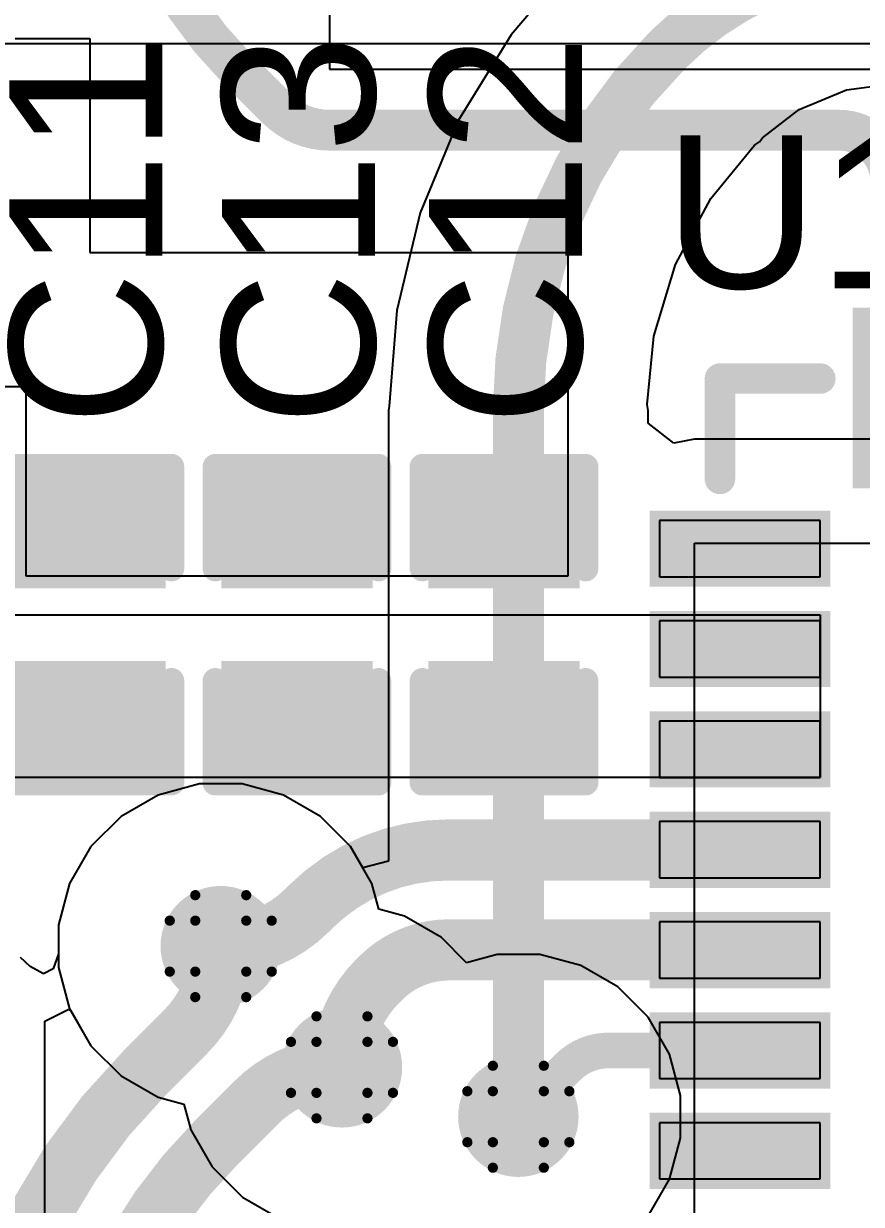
# Model space of a CAD drawing. Header units: inches. Extents: x -5 to 501, y -9 to 81.
# Drawn here: x 70.9 to 75.08, y 19.62 to 25.5 of the extents above; entities that cross this region are included whole.
import ezdxf

# ---------------------------------------------------------------- set-up
doc = ezdxf.new("R2010")
doc.units = ezdxf.units.IN
for name, color, linetype in [('Bottom Layer', 5, 'Continuous'), ('Drill Drawing', 1, 'Continuous'), ('Ground', 16, 'Continuous'), ('Power', 76, 'Continuous'), ('Top Layer', 1, 'Continuous'), ('Top Overlay', 2, 'Continuous'), ('Top Paste', 8, 'Continuous'), ('Top Solder', 216, 'Continuous'), ('Via Holes', 16, 'Continuous')]:
    doc.layers.add(name, color=color, linetype=linetype)
doc.styles.add('Arial', font='', dxfattribs={"height": 0.2})
doc.styles.get('Arial').set_extended_font_data('Arial')

msp = doc.modelspace()

# ---------------------------------------------------------------- hatches: boundary and pattern name
at = {"layer": 'Bottom Layer'}
h = msp.add_hatch(color=5, dxfattribs=at)
edge = h.paths.add_edge_path()
edge.add_arc((71.8836383, 20.9028538), 0.2999994, 0, 360)
h = msp.add_hatch(color=5, dxfattribs=at)
edge = h.paths.add_edge_path()
edge.add_arc((72.48750552, 20.29898658), 0.2999994, 0, 360)
h = msp.add_hatch(color=5, dxfattribs=at)
edge = h.paths.add_edge_path()
edge.add_arc((73.36623122, 20.05300028), 0.2999994, 0, 360)
at = {"layer": 'Ground'}
h = msp.add_hatch(color=16, dxfattribs=at)
edge = h.paths.add_edge_path()
edge.add_arc((71.8836383, 20.9028538), 0.2999994, 0, 360)
h = msp.add_hatch(color=16, dxfattribs=at)
edge = h.paths.add_edge_path()
edge.add_arc((72.48750552, 20.29898658), 0.2999994, 0, 360)
h = msp.add_hatch(color=16, dxfattribs=at)
edge = h.paths.add_edge_path()
edge.add_arc((73.36623122, 20.05300028), 0.2999994, 0, 360)
at = {"layer": 'Power'}
h = msp.add_hatch(color=76, dxfattribs=at)
edge = h.paths.add_edge_path()
edge.add_arc((71.8836383, 20.9028538), 0.2999994, 0, 360)
h = msp.add_hatch(color=76, dxfattribs=at)
edge = h.paths.add_edge_path()
edge.add_arc((72.48750552, 20.29898658), 0.2999994, 0, 360)
h = msp.add_hatch(color=76, dxfattribs=at)
edge = h.paths.add_edge_path()
edge.add_arc((73.36623122, 20.05300028), 0.2999994, 0, 360)
at = {"layer": 'Top Layer'}
for points in [[(70.91426, 23.2029), (71.54925999999999, 23.2029), (71.54925999999999, 22.7457), (70.91426, 22.7457)], [(71.94573876, 23.2029), (72.58073876, 23.2029), (72.58073876, 22.7457), (71.94573876, 22.7457)], [(72.97721752, 23.2029), (73.61221752, 23.2029), (73.61221752, 22.7457), (72.97721752, 22.7457)], [(74.07000679999999, 23.0233728), (74.8700052, 23.0233728), (74.8700052, 22.7433632), (74.07000679999999, 22.7433632)], [(74.07000679999999, 22.5232468), (74.8700052, 22.5232468), (74.8700052, 22.2432372), (74.07000679999999, 22.2432372)], [(70.91426, 22.2631), (71.54925999999999, 22.2631), (71.54925999999999, 21.8059), (70.91426, 21.8059)], [(71.94573876, 22.2631), (72.58073876, 22.2631), (72.58073876, 21.8059), (71.94573876, 21.8059)], [(72.97721752, 22.2631), (73.61221752, 22.2631), (73.61221752, 21.8059), (72.97721752, 21.8059)], [(74.07000679999999, 22.0233748), (74.8700052, 22.0233748), (74.8700052, 21.7433652), (74.07000679999999, 21.7433652)], [(74.07000679999999, 21.5232488), (74.8700052, 21.5232488), (74.8700052, 21.2432392), (74.07000679999999, 21.2432392)], [(74.07000679999999, 21.0233768), (74.8700052, 21.0233768), (74.8700052, 20.7433672), (74.07000679999999, 20.7433672)], [(74.07000679999999, 20.5232508), (74.8700052, 20.5232508), (74.8700052, 20.2432412), (74.07000679999999, 20.2432412)], [(74.07000679999999, 20.0233788), (74.8700052, 20.0233788), (74.8700052, 19.7433692), (74.07000679999999, 19.7433692)]]:
    msp.add_hatch(color=1, dxfattribs=at).paths.add_polyline_path(points)
h = msp.add_hatch(color=1, dxfattribs=at)
edge = h.paths.add_edge_path()
edge.add_arc((71.8836383, 20.9028538), 0.2999994, 0, 360)
h = msp.add_hatch(color=1, dxfattribs=at)
edge = h.paths.add_edge_path()
edge.add_arc((72.48750552, 20.29898658), 0.2999994, 0, 360)
h = msp.add_hatch(color=1, dxfattribs=at)
edge = h.paths.add_edge_path()
edge.add_arc((73.36623122, 20.05300028), 0.2999994, 0, 360)
at = {"layer": 'Top Paste'}
for points in [[(70.91426, 23.2029), (71.54925999999999, 23.2029), (71.54925999999999, 22.7457), (70.91426, 22.7457)], [(71.94573876, 23.2029), (72.58073876, 23.2029), (72.58073876, 22.7457), (71.94573876, 22.7457)], [(72.97721752, 23.2029), (73.61221752, 23.2029), (73.61221752, 22.7457), (72.97721752, 22.7457)], [(70.91426, 22.2631), (71.54925999999999, 22.2631), (71.54925999999999, 21.8059), (70.91426, 21.8059)], [(71.94573876, 22.2631), (72.58073876, 22.2631), (72.58073876, 21.8059), (71.94573876, 21.8059)], [(72.97721752, 22.2631), (73.61221752, 22.2631), (73.61221752, 21.8059), (72.97721752, 21.8059)]]:
    msp.add_hatch(color=8, dxfattribs=at).paths.add_polyline_path(points)
at = {"layer": 'Top Solder'}
for points in [[(75.0313333, 24.0831751), (75.41134269999999, 24.0831751), (75.41134269999999, 23.1831769), (75.0313333, 23.1831769)], [(70.85426012, 23.26289988), (71.60925988, 23.26289988), (71.60925988, 22.68570012), (70.85426012, 22.68570012)], [(71.88573887999999, 23.26289988), (72.64073864, 23.26289988), (72.64073864, 22.68570012), (71.88573887999999, 22.68570012)], [(72.91721763999999, 23.26289988), (73.6722174, 23.26289988), (73.6722174, 22.68570012), (72.91721763999999, 22.68570012)], [(74.0200069, 23.0733727), (74.9200051, 23.0733727), (74.9200051, 22.6933633), (74.0200069, 22.6933633)], [(74.0200069, 22.5732467), (74.9200051, 22.5732467), (74.9200051, 22.1932373), (74.0200069, 22.1932373)], [(70.85426012, 22.32309988), (71.60925988, 22.32309988), (71.60925988, 21.74590012), (70.85426012, 21.74590012)], [(71.88573887999999, 22.32309988), (72.64073864, 22.32309988), (72.64073864, 21.74590012), (71.88573887999999, 21.74590012)], [(72.91721763999999, 22.32309988), (73.6722174, 22.32309988), (73.6722174, 21.74590012), (72.91721763999999, 21.74590012)], [(74.0200069, 22.0733747), (74.9200051, 22.0733747), (74.9200051, 21.6933653), (74.0200069, 21.6933653)], [(74.0200069, 21.5732487), (74.9200051, 21.5732487), (74.9200051, 21.1932393), (74.0200069, 21.1932393)], [(74.0200069, 21.0733767), (74.9200051, 21.0733767), (74.9200051, 20.6933673), (74.0200069, 20.6933673)], [(74.0200069, 20.5732507), (74.9200051, 20.5732507), (74.9200051, 20.1932413), (74.0200069, 20.1932413)], [(74.0200069, 20.0733787), (74.9200051, 20.0733787), (74.9200051, 19.6933693), (74.0200069, 19.6933693)]]:
    msp.add_hatch(color=216, dxfattribs=at).paths.add_polyline_path(points)
at = {"layer": 'Via Holes'}
h = msp.add_hatch(color=7, dxfattribs=at)
edge = h.paths.add_edge_path()
edge.add_arc((71.8836383, 20.9028538), 0.1499997, 0, 360)
h = msp.add_hatch(color=7, dxfattribs=at)
edge = h.paths.add_edge_path()
edge.add_arc((72.48750552, 20.29898658), 0.1499997, 0, 360)
h = msp.add_hatch(color=7, dxfattribs=at)
edge = h.paths.add_edge_path()
edge.add_arc((73.36623122, 20.05300028), 0.1499997, 0, 360)

# ---------------------------------------------------------------- linework, layer by layer
at = {"layer": 'Bottom Layer'}
for p, q in [((73.63999749999999, 25.80687244), (73.3296603, 25.44351528)), ((73.3296603, 25.44351528), (73.06853814, 25.01740488)), ((75.00170928, 25.16924354), (75.23084775999999, 25.19941112)), ((74.76527338, 25.07130876), (75.00170928, 25.16924354)), ((74.58191839999999, 24.93061562), (74.76527338, 25.07130876)), ((73.06853814, 25.01740488), (72.87729137999999, 24.5556913)), ((74.32522854, 24.62792128), (74.54262714, 24.89282296)), ((74.54262714, 24.89282296), (74.56798904, 24.90976984)), ((74.56798904, 24.90976984), (74.58191839999999, 24.93061562)), ((74.14951388, 24.29918432), (74.32522854, 24.62792128)), ((72.87729137999999, 24.5556913), (72.7606241, 24.06974358)), ((74.04130988, 23.9424845), (74.14951388, 24.29918432)), ((72.7606241, 24.06974358), (72.72313116, 23.59335388)), ((74.00772092, 23.60144632), (74.04130988, 23.9424845)), ((72.72313116, 23.59335388), (72.7187903, 23.57152766)), ((74.01367214, 23.57152766), (74.00772092, 23.60144632)), ((72.7187903, 23.57152766), (72.7187903, 21.32632768)), ((74.01367214, 23.50884808), (74.01367214, 23.57152766)), ((74.14067468, 23.40815994), (74.01367214, 23.50884808)), ((74.24419999999999, 23.42875172), (74.14067468, 23.40815994)), ((78.4606, 23.42875172), (74.24419999999999, 23.42875172)), ((74.24419999999999, 11.60333976), (74.24419999999999, 22.9108)), ((74.24419999999999, 22.9108), (78.4606, 22.9108)), ((71.7772631, 21.7108532), (71.57176186, 21.65578854)), ((71.99001349999999, 21.7108532), (71.7772631, 21.7108532)), ((72.19551474, 21.65578854), (71.99001349999999, 21.7108532)), ((71.57176186, 21.65578854), (71.38751534, 21.54941334)), ((72.37976126, 21.54941334), (72.19551474, 21.65578854)), ((71.38751534, 21.54941334), (71.23707875999999, 21.39897676)), ((72.53019784, 21.39897676), (72.37976126, 21.54941334)), ((71.23707875999999, 21.39897676), (71.13070355999999, 21.21473024)), ((72.5917903, 21.29229676), (72.53019784, 21.39897676)), ((72.7187903, 21.32632768), (72.5917903, 21.29229676)), ((71.13070355999999, 21.21473024), (71.0756389, 21.009229)), ((71.0756389, 21.009229), (71.0756389, 20.86378352)), ((70.93383831999999, 20.80182784), (70.88660193999999, 20.84703476)), ((71.0756389, 20.86378352), (71.04905525999999, 20.79004732)), ((71.00091463999999, 20.76422822), (70.93383831999999, 20.80182784)), ((71.04905525999999, 20.79004732), (71.00091463999999, 20.76422822))]:
    msp.add_line(p, q, dxfattribs=at)
for points in [[(74.11017944, 25.36757944, 0.254, 0.254, -0.198912367379658), (75.25543495999999, 25.84196, 0.254, 0.254, 0)], [(73.36623122, 23.57152766, 0.254, 0.254, -0.198912367379658), (74.11017944, 25.36757944, 0.254, 0.254, 0)], [(73.36623122, 20.05300028, 0.254, 0.254, 0), (73.36623122, 23.57152766, 0.254, 0.254, 0)], [(71.8836383, 20.8999328, 0.3048, 0.3048, -0.198912367379658), (71.70762646, 20.4750035, 0.3048, 0.3048, 0)], [(71.8836383, 20.8999328, 0.3048, 0.3048, 0), (71.8836383, 20.9028538, 0.3048, 0.3048, 0)], [(71.5108552, 20.27823224, 0.3048, 0.3048, 0), (71.70762646, 20.4750035, 0.3048, 0.3048, 0)], [(70.62216000000001, 18.13273234, 0.3048, 0.3048, -0.198912367379658), (71.5108552, 20.27823224, 0.3048, 0.3048, 0)], [(72.05965268, 20.12297728, 0.3048, 0.3048, -0.198912367379658), (72.4845769, 20.29898658, 0.3048, 0.3048, 0)], [(72.4845769, 20.29898658, 0.3048, 0.3048, 0), (72.48750552, 20.29898658, 0.3048, 0.3048, 0)], [(71.86394822, 19.92727282, 0.3048, 0.3048, 0), (72.05965268, 20.12297728, 0.3048, 0.3048, 0)], [(71.11999999999999, 18.13122104, 0.3048, 0.3048, -0.198912367379658), (71.86394822, 19.92727282, 0.3048, 0.3048, 0)]]:
    msp.add_lwpolyline(points, format="xyseb", dxfattribs=at)
for points in [[(74.04667943999999, 25.36757944, 0.127, 0.127, 1), (74.17367944, 25.36757944, 0.127, 0.127, 1)], [(74.04667943999999, 25.36757944, 0.127, 0.127, 1), (74.17367944, 25.36757944, 0.127, 0.127, 1)], [(73.30273122, 23.57152766, 0.127, 0.127, 1), (73.42973122, 23.57152766, 0.127, 0.127, 1)], [(73.30273122, 23.57152766, 0.127, 0.127, 1), (73.42973122, 23.57152766, 0.127, 0.127, 1)], [(71.8074383, 20.9028538, 0.1524, 0.1524, 1), (71.95983829999999, 20.9028538, 0.1524, 0.1524, 1)], [(71.8074383, 20.8999328, 0.1524, 0.1524, 1), (71.95983829999999, 20.8999328, 0.1524, 0.1524, 1)], [(71.8074383, 20.8999328, 0.1524, 0.1524, 1), (71.95983829999999, 20.8999328, 0.1524, 0.1524, 1)], [(71.63142645999999, 20.4750035, 0.1524, 0.1524, 1), (71.78382646, 20.4750035, 0.1524, 0.1524, 1)], [(71.63142645999999, 20.4750035, 0.1524, 0.1524, 1), (71.78382646, 20.4750035, 0.1524, 0.1524, 1)], [(71.4346552, 20.27823224, 0.1524, 0.1524, 1), (71.5870552, 20.27823224, 0.1524, 0.1524, 1)], [(71.4346552, 20.27823224, 0.1524, 0.1524, 1), (71.5870552, 20.27823224, 0.1524, 0.1524, 1)], [(72.4083769, 20.29898658, 0.1524, 0.1524, 1), (72.56077690000001, 20.29898658, 0.1524, 0.1524, 1)], [(72.4083769, 20.29898658, 0.1524, 0.1524, 1), (72.56077690000001, 20.29898658, 0.1524, 0.1524, 1)], [(72.41130552, 20.29898658, 0.1524, 0.1524, 1), (72.56370551999998, 20.29898658, 0.1524, 0.1524, 1)], [(71.98345267999998, 20.12297728, 0.1524, 0.1524, 1), (72.13585268, 20.12297728, 0.1524, 0.1524, 1)], [(71.98345267999998, 20.12297728, 0.1524, 0.1524, 1), (72.13585268, 20.12297728, 0.1524, 0.1524, 1)], [(73.30273122, 20.05300028, 0.127, 0.127, 1), (73.42973122, 20.05300028, 0.127, 0.127, 1)], [(71.78774822, 19.92727282, 0.1524, 0.1524, 1), (71.94014822, 19.92727282, 0.1524, 0.1524, 1)], [(71.78774822, 19.92727282, 0.1524, 0.1524, 1), (71.94014822, 19.92727282, 0.1524, 0.1524, 1)]]:
    msp.add_lwpolyline(points, format="xyseb", close=True, dxfattribs=at)
at = {"layer": 'Drill Drawing'}
for points in [[(71.75663829999999, 21.0298538, 0.0508, 0.0508, 0), (71.75663829999999, 21.1568538, 0.0508, 0.0508, 0)], [(71.75663829999999, 21.1568538, 0.0508, 0.0508, 0), (72.0106383, 21.1568538, 0.0508, 0.0508, 0)], [(72.0106383, 21.0298538, 0.0508, 0.0508, 0), (72.0106383, 21.1568538, 0.0508, 0.0508, 0)], [(71.6296383, 20.7758538, 0.0508, 0.0508, 0), (71.6296383, 21.0298538, 0.0508, 0.0508, 0)], [(71.6296383, 21.0298538, 0.0508, 0.0508, 0), (71.75663829999999, 21.0298538, 0.0508, 0.0508, 0)], [(72.0106383, 21.0298538, 0.0508, 0.0508, 0), (72.13763829999999, 21.0298538, 0.0508, 0.0508, 0)], [(72.13763829999999, 20.7758538, 0.0508, 0.0508, 0), (72.13763829999999, 21.0298538, 0.0508, 0.0508, 0)], [(71.6296383, 20.7758538, 0.0508, 0.0508, 0), (71.75663829999999, 20.7758538, 0.0508, 0.0508, 0)], [(71.75663829999999, 20.6488538, 0.0508, 0.0508, 0), (71.75663829999999, 20.7758538, 0.0508, 0.0508, 0)], [(72.0106383, 20.7758538, 0.0508, 0.0508, 0), (72.13763829999999, 20.7758538, 0.0508, 0.0508, 0)], [(72.0106383, 20.6488538, 0.0508, 0.0508, 0), (72.0106383, 20.7758538, 0.0508, 0.0508, 0)], [(71.75663829999999, 20.6488538, 0.0508, 0.0508, 0), (72.0106383, 20.6488538, 0.0508, 0.0508, 0)], [(72.36050551999999, 20.42598658, 0.0508, 0.0508, 0), (72.36050551999999, 20.55298658, 0.0508, 0.0508, 0)], [(72.36050551999999, 20.55298658, 0.0508, 0.0508, 0), (72.61450552, 20.55298658, 0.0508, 0.0508, 0)], [(72.61450552, 20.42598658, 0.0508, 0.0508, 0), (72.61450552, 20.55298658, 0.0508, 0.0508, 0)], [(72.23350552, 20.17198658, 0.0508, 0.0508, 0), (72.23350552, 20.42598658, 0.0508, 0.0508, 0)], [(72.23350552, 20.42598658, 0.0508, 0.0508, 0), (72.36050551999999, 20.42598658, 0.0508, 0.0508, 0)], [(72.61450552, 20.42598658, 0.0508, 0.0508, 0), (72.74150551999999, 20.42598658, 0.0508, 0.0508, 0)], [(72.74150551999999, 20.17198658, 0.0508, 0.0508, 0), (72.74150551999999, 20.42598658, 0.0508, 0.0508, 0)], [(73.23923122, 20.18000028, 0.0508, 0.0508, 0), (73.23923122, 20.30700028, 0.0508, 0.0508, 0)], [(73.23923122, 20.30700028, 0.0508, 0.0508, 0), (73.49323122, 20.30700028, 0.0508, 0.0508, 0)], [(73.49323122, 20.18000028, 0.0508, 0.0508, 0), (73.49323122, 20.30700028, 0.0508, 0.0508, 0)], [(72.23350552, 20.17198658, 0.0508, 0.0508, 0), (72.36050551999999, 20.17198658, 0.0508, 0.0508, 0)], [(72.36050551999999, 20.04498658, 0.0508, 0.0508, 0), (72.36050551999999, 20.17198658, 0.0508, 0.0508, 0)], [(72.61450552, 20.17198658, 0.0508, 0.0508, 0), (72.74150551999999, 20.17198658, 0.0508, 0.0508, 0)], [(72.61450552, 20.04498658, 0.0508, 0.0508, 0), (72.61450552, 20.17198658, 0.0508, 0.0508, 0)], [(73.11223122, 19.92600028, 0.0508, 0.0508, 0), (73.11223122, 20.18000028, 0.0508, 0.0508, 0)], [(73.11223122, 20.18000028, 0.0508, 0.0508, 0), (73.23923122, 20.18000028, 0.0508, 0.0508, 0)], [(73.49323122, 20.18000028, 0.0508, 0.0508, 0), (73.62023122, 20.18000028, 0.0508, 0.0508, 0)], [(73.62023122, 19.92600028, 0.0508, 0.0508, 0), (73.62023122, 20.18000028, 0.0508, 0.0508, 0)], [(72.36050551999999, 20.04498658, 0.0508, 0.0508, 0), (72.61450552, 20.04498658, 0.0508, 0.0508, 0)], [(73.11223122, 19.92600028, 0.0508, 0.0508, 0), (73.23923122, 19.92600028, 0.0508, 0.0508, 0)], [(73.23923122, 19.79900028, 0.0508, 0.0508, 0), (73.23923122, 19.92600028, 0.0508, 0.0508, 0)], [(73.49323122, 19.92600028, 0.0508, 0.0508, 0), (73.62023122, 19.92600028, 0.0508, 0.0508, 0)], [(73.49323122, 19.79900028, 0.0508, 0.0508, 0), (73.49323122, 19.92600028, 0.0508, 0.0508, 0)], [(73.23923122, 19.79900028, 0.0508, 0.0508, 0), (73.49323122, 19.79900028, 0.0508, 0.0508, 0)]]:
    msp.add_lwpolyline(points, format="xyseb", dxfattribs=at)
for points in [[(71.7439383, 21.1568538, 0.0254, 0.0254, 1), (71.7693383, 21.1568538, 0.0254, 0.0254, 1)], [(71.7439383, 21.1568538, 0.0254, 0.0254, 1), (71.7693383, 21.1568538, 0.0254, 0.0254, 1)], [(71.9979383, 21.1568538, 0.0254, 0.0254, 1), (72.02333829999999, 21.1568538, 0.0254, 0.0254, 1)], [(71.9979383, 21.1568538, 0.0254, 0.0254, 1), (72.02333829999999, 21.1568538, 0.0254, 0.0254, 1)], [(71.61693829999999, 21.0298538, 0.0254, 0.0254, 1), (71.6423383, 21.0298538, 0.0254, 0.0254, 1)], [(71.61693829999999, 21.0298538, 0.0254, 0.0254, 1), (71.6423383, 21.0298538, 0.0254, 0.0254, 1)], [(71.7439383, 21.0298538, 0.0254, 0.0254, 1), (71.7693383, 21.0298538, 0.0254, 0.0254, 1)], [(71.7439383, 21.0298538, 0.0254, 0.0254, 1), (71.7693383, 21.0298538, 0.0254, 0.0254, 1)], [(71.9979383, 21.0298538, 0.0254, 0.0254, 1), (72.02333829999999, 21.0298538, 0.0254, 0.0254, 1)], [(71.9979383, 21.0298538, 0.0254, 0.0254, 1), (72.02333829999999, 21.0298538, 0.0254, 0.0254, 1)], [(72.1249383, 21.0298538, 0.0254, 0.0254, 1), (72.1503383, 21.0298538, 0.0254, 0.0254, 1)], [(72.1249383, 21.0298538, 0.0254, 0.0254, 1), (72.1503383, 21.0298538, 0.0254, 0.0254, 1)], [(71.61693829999999, 20.7758538, 0.0254, 0.0254, 1), (71.6423383, 20.7758538, 0.0254, 0.0254, 1)], [(71.61693829999999, 20.7758538, 0.0254, 0.0254, 1), (71.6423383, 20.7758538, 0.0254, 0.0254, 1)], [(71.7439383, 20.7758538, 0.0254, 0.0254, 1), (71.7693383, 20.7758538, 0.0254, 0.0254, 1)], [(71.7439383, 20.7758538, 0.0254, 0.0254, 1), (71.7693383, 20.7758538, 0.0254, 0.0254, 1)], [(71.9979383, 20.7758538, 0.0254, 0.0254, 1), (72.02333829999999, 20.7758538, 0.0254, 0.0254, 1)], [(71.9979383, 20.7758538, 0.0254, 0.0254, 1), (72.02333829999999, 20.7758538, 0.0254, 0.0254, 1)], [(72.1249383, 20.7758538, 0.0254, 0.0254, 1), (72.1503383, 20.7758538, 0.0254, 0.0254, 1)], [(72.1249383, 20.7758538, 0.0254, 0.0254, 1), (72.1503383, 20.7758538, 0.0254, 0.0254, 1)], [(71.7439383, 20.6488538, 0.0254, 0.0254, 1), (71.7693383, 20.6488538, 0.0254, 0.0254, 1)], [(71.7439383, 20.6488538, 0.0254, 0.0254, 1), (71.7693383, 20.6488538, 0.0254, 0.0254, 1)], [(71.9979383, 20.6488538, 0.0254, 0.0254, 1), (72.02333829999999, 20.6488538, 0.0254, 0.0254, 1)], [(71.9979383, 20.6488538, 0.0254, 0.0254, 1), (72.02333829999999, 20.6488538, 0.0254, 0.0254, 1)], [(72.34780552, 20.55298658, 0.0254, 0.0254, 1), (72.37320552, 20.55298658, 0.0254, 0.0254, 1)], [(72.34780552, 20.55298658, 0.0254, 0.0254, 1), (72.37320552, 20.55298658, 0.0254, 0.0254, 1)], [(72.60180551999998, 20.55298658, 0.0254, 0.0254, 1), (72.62720552, 20.55298658, 0.0254, 0.0254, 1)], [(72.60180551999998, 20.55298658, 0.0254, 0.0254, 1), (72.62720552, 20.55298658, 0.0254, 0.0254, 1)], [(72.22080552, 20.42598658, 0.0254, 0.0254, 1), (72.24620552, 20.42598658, 0.0254, 0.0254, 1)], [(72.22080552, 20.42598658, 0.0254, 0.0254, 1), (72.24620552, 20.42598658, 0.0254, 0.0254, 1)], [(72.34780552, 20.42598658, 0.0254, 0.0254, 1), (72.37320552, 20.42598658, 0.0254, 0.0254, 1)], [(72.34780552, 20.42598658, 0.0254, 0.0254, 1), (72.37320552, 20.42598658, 0.0254, 0.0254, 1)], [(72.60180551999998, 20.42598658, 0.0254, 0.0254, 1), (72.62720552, 20.42598658, 0.0254, 0.0254, 1)], [(72.60180551999998, 20.42598658, 0.0254, 0.0254, 1), (72.62720552, 20.42598658, 0.0254, 0.0254, 1)], [(72.72880552, 20.42598658, 0.0254, 0.0254, 1), (72.75420552, 20.42598658, 0.0254, 0.0254, 1)], [(72.72880552, 20.42598658, 0.0254, 0.0254, 1), (72.75420552, 20.42598658, 0.0254, 0.0254, 1)], [(73.22653122, 20.30700028, 0.0254, 0.0254, 1), (73.25193121999999, 20.30700028, 0.0254, 0.0254, 1)], [(73.22653122, 20.30700028, 0.0254, 0.0254, 1), (73.25193121999999, 20.30700028, 0.0254, 0.0254, 1)], [(73.48053121999999, 20.30700028, 0.0254, 0.0254, 1), (73.50593122, 20.30700028, 0.0254, 0.0254, 1)], [(73.48053121999999, 20.30700028, 0.0254, 0.0254, 1), (73.50593122, 20.30700028, 0.0254, 0.0254, 1)], [(72.22080552, 20.17198658, 0.0254, 0.0254, 1), (72.24620552, 20.17198658, 0.0254, 0.0254, 1)], [(72.22080552, 20.17198658, 0.0254, 0.0254, 1), (72.24620552, 20.17198658, 0.0254, 0.0254, 1)], [(72.34780552, 20.17198658, 0.0254, 0.0254, 1), (72.37320552, 20.17198658, 0.0254, 0.0254, 1)], [(72.34780552, 20.17198658, 0.0254, 0.0254, 1), (72.37320552, 20.17198658, 0.0254, 0.0254, 1)], [(72.60180551999998, 20.17198658, 0.0254, 0.0254, 1), (72.62720552, 20.17198658, 0.0254, 0.0254, 1)], [(72.60180551999998, 20.17198658, 0.0254, 0.0254, 1), (72.62720552, 20.17198658, 0.0254, 0.0254, 1)], [(72.72880552, 20.17198658, 0.0254, 0.0254, 1), (72.75420552, 20.17198658, 0.0254, 0.0254, 1)], [(72.72880552, 20.17198658, 0.0254, 0.0254, 1), (72.75420552, 20.17198658, 0.0254, 0.0254, 1)], [(73.09953122, 20.18000028, 0.0254, 0.0254, 1), (73.12493122, 20.18000028, 0.0254, 0.0254, 1)], [(73.09953122, 20.18000028, 0.0254, 0.0254, 1), (73.12493122, 20.18000028, 0.0254, 0.0254, 1)], [(73.22653122, 20.18000028, 0.0254, 0.0254, 1), (73.25193121999999, 20.18000028, 0.0254, 0.0254, 1)], [(73.22653122, 20.18000028, 0.0254, 0.0254, 1), (73.25193121999999, 20.18000028, 0.0254, 0.0254, 1)], [(73.48053121999999, 20.18000028, 0.0254, 0.0254, 1), (73.50593122, 20.18000028, 0.0254, 0.0254, 1)], [(73.48053121999999, 20.18000028, 0.0254, 0.0254, 1), (73.50593122, 20.18000028, 0.0254, 0.0254, 1)], [(73.60753122, 20.18000028, 0.0254, 0.0254, 1), (73.63293122, 20.18000028, 0.0254, 0.0254, 1)], [(73.60753122, 20.18000028, 0.0254, 0.0254, 1), (73.63293122, 20.18000028, 0.0254, 0.0254, 1)], [(72.34780552, 20.04498658, 0.0254, 0.0254, 1), (72.37320552, 20.04498658, 0.0254, 0.0254, 1)], [(72.34780552, 20.04498658, 0.0254, 0.0254, 1), (72.37320552, 20.04498658, 0.0254, 0.0254, 1)], [(72.60180551999998, 20.04498658, 0.0254, 0.0254, 1), (72.62720552, 20.04498658, 0.0254, 0.0254, 1)], [(72.60180551999998, 20.04498658, 0.0254, 0.0254, 1), (72.62720552, 20.04498658, 0.0254, 0.0254, 1)], [(73.09953122, 19.92600028, 0.0254, 0.0254, 1), (73.12493122, 19.92600028, 0.0254, 0.0254, 1)], [(73.09953122, 19.92600028, 0.0254, 0.0254, 1), (73.12493122, 19.92600028, 0.0254, 0.0254, 1)], [(73.22653122, 19.92600028, 0.0254, 0.0254, 1), (73.25193121999999, 19.92600028, 0.0254, 0.0254, 1)], [(73.22653122, 19.92600028, 0.0254, 0.0254, 1), (73.25193121999999, 19.92600028, 0.0254, 0.0254, 1)], [(73.48053121999999, 19.92600028, 0.0254, 0.0254, 1), (73.50593122, 19.92600028, 0.0254, 0.0254, 1)], [(73.48053121999999, 19.92600028, 0.0254, 0.0254, 1), (73.50593122, 19.92600028, 0.0254, 0.0254, 1)], [(73.60753122, 19.92600028, 0.0254, 0.0254, 1), (73.63293122, 19.92600028, 0.0254, 0.0254, 1)], [(73.60753122, 19.92600028, 0.0254, 0.0254, 1), (73.63293122, 19.92600028, 0.0254, 0.0254, 1)], [(73.22653122, 19.79900028, 0.0254, 0.0254, 1), (73.25193121999999, 19.79900028, 0.0254, 0.0254, 1)], [(73.22653122, 19.79900028, 0.0254, 0.0254, 1), (73.25193121999999, 19.79900028, 0.0254, 0.0254, 1)], [(73.48053121999999, 19.79900028, 0.0254, 0.0254, 1), (73.50593122, 19.79900028, 0.0254, 0.0254, 1)], [(73.48053121999999, 19.79900028, 0.0254, 0.0254, 1), (73.50593122, 19.79900028, 0.0254, 0.0254, 1)]]:
    msp.add_lwpolyline(points, format="xyseb", close=True, dxfattribs=at)
at = {"layer": 'Ground'}
for p, q in [((65.9892, 25.4), (81.66897052, 25.4)), ((71.7772631, 21.7108532), (71.57176186, 21.65578854)), ((71.99001349999999, 21.7108532), (71.7772631, 21.7108532)), ((72.19551474, 21.65578854), (71.99001349999999, 21.7108532)), ((71.57176186, 21.65578854), (71.38751534, 21.54941334)), ((72.37976126, 21.54941334), (72.19551474, 21.65578854)), ((71.38751534, 21.54941334), (71.23707875999999, 21.39897676)), ((72.53019784, 21.39897676), (72.37976126, 21.54941334)), ((71.23707875999999, 21.39897676), (71.13070355999999, 21.21473024)), ((72.63657304, 21.21473024), (72.53019784, 21.39897676)), ((71.13070355999999, 21.21473024), (71.0756389, 21.009229)), ((72.67097988, 21.08632816), (72.63657304, 21.21473024)), ((72.79938195999999, 21.05192132), (72.67097988, 21.08632816)), ((71.0756389, 21.009229), (71.0756389, 20.7964786)), ((72.98362848, 20.94554612), (72.79938195999999, 21.05192132)), ((73.10868283999999, 20.82049176), (72.98362848, 20.94554612)), ((73.25985602, 20.86099968), (73.10868283999999, 20.82049176)), ((73.47260642, 20.86099968), (73.25985602, 20.86099968)), ((73.67810766, 20.80593502), (73.47260642, 20.86099968)), ((71.0756389, 20.7964786), (71.13070355999999, 20.59097736)), ((73.86235418, 20.69955982), (73.67810766, 20.80593502)), ((74.01279076, 20.54912324), (73.86235418, 20.69955982)), ((71.13070355999999, 20.59097736), (71.23707875999999, 20.40673084)), ((74.11916596, 20.36487672), (74.01279076, 20.54912324)), ((71.23707875999999, 20.40673084), (71.38751534, 20.25629426)), ((74.17423061999999, 20.15937548), (74.11916596, 20.36487672)), ((71.38751534, 20.25629426), (71.57176186, 20.14991906)), ((71.57176186, 20.14991906), (71.70016394, 20.11551222)), ((74.17423061999999, 19.94662508), (74.17423061999999, 20.15937548)), ((71.70016394, 20.11551222), (71.73457078, 19.98711014)), ((71.73457078, 19.98711014), (71.84094597999999, 19.80286362)), ((74.11916596, 19.74112384), (74.17423061999999, 19.94662508)), ((71.84094597999999, 19.80286362), (71.99138255999999, 19.65242704)), ((74.01279076, 19.55687732), (74.11916596, 19.74112384)), ((71.99138255999999, 19.65242704), (72.05867732, 19.61357266))]:
    msp.add_line(p, q, dxfattribs=at)
at = {"layer": 'Power'}
for p, q in [((71.7772631, 21.7108532), (71.57176186, 21.65578854)), ((71.99001349999999, 21.7108532), (71.7772631, 21.7108532)), ((72.19551474, 21.65578854), (71.99001349999999, 21.7108532)), ((71.57176186, 21.65578854), (71.38751534, 21.54941334)), ((72.37976126, 21.54941334), (72.19551474, 21.65578854)), ((71.38751534, 21.54941334), (71.23707875999999, 21.39897676)), ((72.53019784, 21.39897676), (72.37976126, 21.54941334)), ((71.23707875999999, 21.39897676), (71.13070355999999, 21.21473024)), ((72.63657304, 21.21473024), (72.53019784, 21.39897676)), ((71.13070355999999, 21.21473024), (71.0756389, 21.009229)), ((72.67097988, 21.08632816), (72.63657304, 21.21473024)), ((72.79938195999999, 21.05192132), (72.67097988, 21.08632816)), ((71.0756389, 21.009229), (71.0756389, 20.7964786)), ((72.98362848, 20.94554612), (72.79938195999999, 21.05192132)), ((73.10868283999999, 20.82049176), (72.98362848, 20.94554612)), ((73.25985602, 20.86099968), (73.10868283999999, 20.82049176)), ((73.47260642, 20.86099968), (73.25985602, 20.86099968)), ((73.67810766, 20.80593502), (73.47260642, 20.86099968)), ((71.0756389, 20.7964786), (71.13070355999999, 20.59097736)), ((73.86235418, 20.69955982), (73.67810766, 20.80593502)), ((74.01279076, 20.54912324), (73.86235418, 20.69955982)), ((71.13070355999999, 20.59097736), (71.23707875999999, 20.40673084)), ((74.11916596, 20.36487672), (74.01279076, 20.54912324)), ((71.23707875999999, 20.40673084), (71.38751534, 20.25629426)), ((74.17423061999999, 20.15937548), (74.11916596, 20.36487672)), ((71.38751534, 20.25629426), (71.57176186, 20.14991906)), ((71.57176186, 20.14991906), (71.70016394, 20.11551222)), ((74.17423061999999, 19.94662508), (74.17423061999999, 20.15937548)), ((71.70016394, 20.11551222), (71.73457078, 19.98711014)), ((71.73457078, 19.98711014), (71.84094597999999, 19.80286362)), ((74.11916596, 19.74112384), (74.17423061999999, 19.94662508)), ((71.84094597999999, 19.80286362), (71.99138255999999, 19.65242704)), ((74.01279076, 19.55687732), (74.11916596, 19.74112384)), ((71.99138255999999, 19.65242704), (72.05867732, 19.61357266))]:
    msp.add_line(p, q, dxfattribs=at)
at = {"layer": 'Top Layer'}
for p, q in [((72.424798, 39.61740108), (72.424798, 25.273)), ((66.09079999999999, 25.4254), (71.23176, 25.4254)), ((71.23176, 25.4254), (71.23176, 24.3586)), ((72.424798, 25.273), (75.5814592, 25.273)), ((71.23176, 24.3586), (73.61221752, 24.3586)), ((73.61221752, 24.3586), (73.61221752, 23.2029)), ((70.91426, 23.68988912), (66.09079999999999, 23.68988912)), ((70.91426, 22.7457), (70.91426, 23.68988912)), ((73.61221752, 23.2029), (73.61221752, 22.7457)), ((73.61221752, 22.7457), (70.91426, 22.7457)), ((70.49007999999999, 22.55434656), (74.8700052, 22.55434656)), ((74.8700052, 22.55434656), (74.8700052, 21.7433652)), ((74.8700052, 21.7433652), (68.72780259999999, 21.7433652)), ((71.00803171999999, 20.52931632), (71.12292862, 20.58732484)), ((71.12292862, 20.58732484), (71.13503171999999, 20.58347928)), ((71.13503171999999, 20.58347928), (71.23707875999999, 20.40673084)), ((71.00803171999999, 19.5232528), (71.00803171999999, 20.52931632)), ((71.23707875999999, 20.40673084), (71.38751534, 20.25629426)), ((71.38751534, 20.25629426), (71.57176186, 20.14991906)), ((71.57176186, 20.14991906), (71.70016394, 20.11551222)), ((71.70016394, 20.11551222), (71.73457078, 19.98711014)), ((71.73457078, 19.98711014), (71.84094597999999, 19.80286362)), ((71.84094597999999, 19.80286362), (71.99138255999999, 19.65242704)), ((71.99138255999999, 19.65242704), (72.17562908, 19.54605184))]:
    msp.add_line(p, q, dxfattribs=at)
for points in [[(71.96713825999998, 25.273, 0.2032, 0.2032, -0.198912367379658), (71.36153876, 26.73504686, 0.2032, 0.2032, 0)], [(71.96713825999998, 25.273, 0.2032, 0.2032, 0), (72.16385109999999, 25.07628716, 0.2032, 0.2032, 0)], [(72.16385109999999, 25.07628716, 0.2032, 0.2032, 0), (72.16409239999999, 25.07604586, 0.2032, 0.2032, 0)], [(72.16409239999999, 25.07604586, 0.2032, 0.2032, -0.0002307872028993262), (72.16385109999999, 25.07628716, 0.2032, 0.2032, 0)], [(72.424798, 24.9682, 0.2032, 0.2032, -0.198670790832169), (72.16409239999999, 25.07604586, 0.2032, 0.2032, 0)], [(72.424798, 24.9682, 0.2032, 0.2032, 0), (74.96479799999999, 24.9682, 0.2032, 0.2032, 0)], [(74.96479799999999, 24.9682, 0.2032, 0.2032, -0.4142135623730951), (75.22133799999999, 24.71166, 0.2032, 0.2032, 0)], [(72.32944131999999, 21.09681836, 0.3048, 0.3048, -0.198912367379658), (73.01847728, 21.382228, 0.3048, 0.3048, 0)], [(73.01847728, 21.382228, 0.3048, 0.3048, 0), (74.46898999999999, 21.382228, 0.3048, 0.3048, 0)], [(74.46898999999999, 21.382228, 0.3048, 0.3048, 0), (74.470006, 21.383244, 0.3048, 0.3048, 0)], [(72.31355362, 21.08093066, 0.3048, 0.3048, 0), (72.32944131999999, 21.09681836, 0.3048, 0.3048, 0)], [(72.31330215999999, 21.0806792, 0.3048, 0.3048, -0.1987603597308715), (71.8836383, 20.9028538, 0.3048, 0.3048, 0)], [(72.31330215999999, 21.0806792, 0.3048, 0.3048, 0), (72.31355362, 21.08093066, 0.3048, 0.3048, 0)], [(72.31355362, 21.08093066, 0.3048, 0.3048, -0.0001460734498177613), (72.31330215999999, 21.0806792, 0.3048, 0.3048, 0)], [(72.6800426, 20.7433672, 0.3048, 0.3048, -0.198912367379658), (73.02049658, 20.884388, 0.3048, 0.3048, 0)], [(73.02049658, 20.884388, 0.3048, 0.3048, 0), (74.46898999999999, 20.884388, 0.3048, 0.3048, 0)], [(74.46898999999999, 20.884388, 0.3048, 0.3048, 0), (74.470006, 20.883372, 0.3048, 0.3048, 0)], [(72.66558492, 20.72890952, 0.3048, 0.3048, 0), (72.6800426, 20.7433672, 0.3048, 0.3048, 0)], [(72.48750552, 20.29898658, 0.3048, 0.3048, -0.198912367379658), (72.66558492, 20.72891206, 0.3048, 0.3048, 0)], [(73.61221752, 20.29898658, 0.1778, 0.1778, -0.198912367379658), (73.8156385, 20.383246, 0.1778, 0.1778, 0)], [(73.8156385, 20.383246, 0.1778, 0.1778, 0), (74.470006, 20.383246, 0.1778, 0.1778, 0)], [(73.36623122, 20.05300028, 0.1778, 0.1778, 0), (73.61221752, 20.29898658, 0.1778, 0.1778, 0)], [(73.36606357999999, 20.05283264, 0.1778, 0.1778, -0.1982986071150733), (73.29471751999999, 20.0233788, 0.1778, 0.1778, 0)], [(73.36606357999999, 20.05283264, 0.1778, 0.1778, 0), (73.36623122, 20.05300028, 0.1778, 0.1778, 0)], [(73.36623122, 20.05300028, 0.1778, 0.1778, -0.0005833200778199934), (73.36606357999999, 20.05283264, 0.1778, 0.1778, 0)]]:
    msp.add_lwpolyline(points, format="xyseb", dxfattribs=at)
for points in [[(71.91633826, 25.273, 0.1016, 0.1016, 1), (72.01793826, 25.273, 0.1016, 0.1016, 1)], [(71.91633826, 25.273, 0.1016, 0.1016, 1), (72.01793826, 25.273, 0.1016, 0.1016, 1)], [(72.11305109999999, 25.07628716, 0.1016, 0.1016, 1), (72.2146511, 25.07628716, 0.1016, 0.1016, 1)], [(72.11305109999999, 25.07628716, 0.1016, 0.1016, 1), (72.2146511, 25.07628716, 0.1016, 0.1016, 1)], [(72.11305109999999, 25.07628716, 0.1016, 0.1016, 1), (72.2146511, 25.07628716, 0.1016, 0.1016, 1)], [(72.1132924, 25.07604586, 0.1016, 0.1016, 1), (72.2148924, 25.07604586, 0.1016, 0.1016, 1)], [(72.1132924, 25.07604586, 0.1016, 0.1016, 1), (72.2148924, 25.07604586, 0.1016, 0.1016, 1)], [(72.1132924, 25.07604586, 0.1016, 0.1016, 1), (72.2148924, 25.07604586, 0.1016, 0.1016, 1)], [(72.373998, 24.9682, 0.1016, 0.1016, 1), (72.47559799999999, 24.9682, 0.1016, 0.1016, 1)], [(72.373998, 24.9682, 0.1016, 0.1016, 1), (72.47559799999999, 24.9682, 0.1016, 0.1016, 1)], [(74.91399799999999, 24.9682, 0.1016, 0.1016, 1), (75.015598, 24.9682, 0.1016, 0.1016, 1)], [(74.91399799999999, 24.9682, 0.1016, 0.1016, 1), (75.015598, 24.9682, 0.1016, 0.1016, 1)], [(72.94227728, 21.382228, 0.1524, 0.1524, 1), (73.09467727999998, 21.382228, 0.1524, 0.1524, 1)], [(72.94227728, 21.382228, 0.1524, 0.1524, 1), (73.09467727999998, 21.382228, 0.1524, 0.1524, 1)], [(74.39279, 21.382228, 0.1524, 0.1524, 1), (74.54518999999999, 21.382228, 0.1524, 0.1524, 1)], [(74.39279, 21.382228, 0.1524, 0.1524, 1), (74.54518999999999, 21.382228, 0.1524, 0.1524, 1)], [(74.393806, 21.383244, 0.1524, 0.1524, 1), (74.546206, 21.383244, 0.1524, 0.1524, 1)], [(72.25324132, 21.09681836, 0.1524, 0.1524, 1), (72.40564132, 21.09681836, 0.1524, 0.1524, 1)], [(72.25324132, 21.09681836, 0.1524, 0.1524, 1), (72.40564132, 21.09681836, 0.1524, 0.1524, 1)], [(72.23710215999999, 21.0806792, 0.1524, 0.1524, 1), (72.38950216, 21.0806792, 0.1524, 0.1524, 1)], [(72.23710215999999, 21.0806792, 0.1524, 0.1524, 1), (72.38950216, 21.0806792, 0.1524, 0.1524, 1)], [(72.23710215999999, 21.0806792, 0.1524, 0.1524, 1), (72.38950216, 21.0806792, 0.1524, 0.1524, 1)], [(72.23735362000001, 21.08093066, 0.1524, 0.1524, 1), (72.38975362, 21.08093066, 0.1524, 0.1524, 1)], [(72.23735362000001, 21.08093066, 0.1524, 0.1524, 1), (72.38975362, 21.08093066, 0.1524, 0.1524, 1)], [(72.23735362000001, 21.08093066, 0.1524, 0.1524, 1), (72.38975362, 21.08093066, 0.1524, 0.1524, 1)], [(71.8074383, 20.9028538, 0.1524, 0.1524, 1), (71.95983829999999, 20.9028538, 0.1524, 0.1524, 1)], [(72.94429658, 20.884388, 0.1524, 0.1524, 1), (73.09669657999999, 20.884388, 0.1524, 0.1524, 1)], [(72.94429658, 20.884388, 0.1524, 0.1524, 1), (73.09669657999999, 20.884388, 0.1524, 0.1524, 1)], [(74.39279, 20.884388, 0.1524, 0.1524, 1), (74.54518999999999, 20.884388, 0.1524, 0.1524, 1)], [(74.39279, 20.884388, 0.1524, 0.1524, 1), (74.54518999999999, 20.884388, 0.1524, 0.1524, 1)], [(74.393806, 20.883372, 0.1524, 0.1524, 1), (74.546206, 20.883372, 0.1524, 0.1524, 1)], [(72.6038426, 20.7433672, 0.1524, 0.1524, 1), (72.7562426, 20.7433672, 0.1524, 0.1524, 1)], [(72.6038426, 20.7433672, 0.1524, 0.1524, 1), (72.7562426, 20.7433672, 0.1524, 0.1524, 1)], [(72.58938491999999, 20.72891206, 0.1524, 0.1524, 1), (72.74178492, 20.72891206, 0.1524, 0.1524, 1)], [(72.58938491999999, 20.72890952, 0.1524, 0.1524, 1), (72.74178492, 20.72890952, 0.1524, 0.1524, 1)], [(72.41130552, 20.29898658, 0.1524, 0.1524, 1), (72.56370551999998, 20.29898658, 0.1524, 0.1524, 1)], [(73.7711885, 20.383246, 0.08889999999999999, 0.08889999999999999, 1), (73.8600885, 20.383246, 0.08889999999999999, 0.08889999999999999, 1)], [(73.7711885, 20.383246, 0.08889999999999999, 0.08889999999999999, 1), (73.8600885, 20.383246, 0.08889999999999999, 0.08889999999999999, 1)], [(74.425556, 20.383246, 0.08889999999999999, 0.08889999999999999, 1), (74.514456, 20.383246, 0.08889999999999999, 0.08889999999999999, 1)], [(73.56776751999999, 20.29898658, 0.08889999999999999, 0.08889999999999999, 1), (73.65666752, 20.29898658, 0.08889999999999999, 0.08889999999999999, 1)], [(73.56776751999999, 20.29898658, 0.08889999999999999, 0.08889999999999999, 1), (73.65666752, 20.29898658, 0.08889999999999999, 0.08889999999999999, 1)], [(73.32161357999999, 20.05283264, 0.08889999999999999, 0.08889999999999999, 1), (73.41051358, 20.05283264, 0.08889999999999999, 0.08889999999999999, 1)], [(73.32161357999999, 20.05283264, 0.08889999999999999, 0.08889999999999999, 1), (73.41051358, 20.05283264, 0.08889999999999999, 0.08889999999999999, 1)], [(73.32161357999999, 20.05283264, 0.08889999999999999, 0.08889999999999999, 1), (73.41051358, 20.05283264, 0.08889999999999999, 0.08889999999999999, 1)], [(73.32178122, 20.05300028, 0.08889999999999999, 0.08889999999999999, 1), (73.41068122, 20.05300028, 0.08889999999999999, 0.08889999999999999, 1)], [(73.32178122, 20.05300028, 0.08889999999999999, 0.08889999999999999, 1), (73.41068122, 20.05300028, 0.08889999999999999, 0.08889999999999999, 1)], [(73.32178122, 20.05300028, 0.08889999999999999, 0.08889999999999999, 1), (73.41068122, 20.05300028, 0.08889999999999999, 0.08889999999999999, 1)], [(73.25026752, 20.0233788, 0.08889999999999999, 0.08889999999999999, 1), (73.33916751999999, 20.0233788, 0.08889999999999999, 0.08889999999999999, 1)]]:
    msp.add_lwpolyline(points, format="xyseb", close=True, dxfattribs=at)
at = {"layer": 'Top Overlay'}
for points in [[(74.3705142, 23.2307892, 0.1519936, 0.1519936, 0), (74.3705142, 23.7306612, 0.1519936, 0.1519936, 0)], [(74.3705142, 23.7306612, 0.1519936, 0.1519936, 0), (74.8704116, 23.7306612, 0.1519936, 0.1519936, 0)], [(70.82536, 23.2918, 0.127, 0.127, 0), (71.63815999999998, 23.2918, 0.127, 0.127, 0)], [(71.63815999999998, 22.7838, 0.127, 0.127, 0), (71.63815999999998, 23.2918, 0.127, 0.127, 0)], [(71.85683875999999, 22.7838, 0.127, 0.127, 0), (71.85683875999999, 23.2918, 0.127, 0.127, 0)], [(71.85683875999999, 23.2918, 0.127, 0.127, 0), (72.66963876, 23.2918, 0.127, 0.127, 0)], [(72.66963876, 22.7838, 0.127, 0.127, 0), (72.66963876, 23.2918, 0.127, 0.127, 0)], [(72.88831752, 22.7838, 0.127, 0.127, 0), (72.88831752, 23.2918, 0.127, 0.127, 0)], [(72.88831752, 23.2918, 0.127, 0.127, 0), (73.70111752, 23.2918, 0.127, 0.127, 0)], [(73.70111752, 22.7838, 0.127, 0.127, 0), (73.70111752, 23.2918, 0.127, 0.127, 0)], [(71.63815999999998, 21.717, 0.127, 0.127, 0), (71.63815999999998, 22.225, 0.127, 0.127, 0)], [(71.85683875999999, 21.717, 0.127, 0.127, 0), (71.85683875999999, 22.225, 0.127, 0.127, 0)], [(72.66963876, 21.717, 0.127, 0.127, 0), (72.66963876, 22.225, 0.127, 0.127, 0)], [(72.88831752, 21.717, 0.127, 0.127, 0), (72.88831752, 22.225, 0.127, 0.127, 0)], [(73.70111752, 21.717, 0.127, 0.127, 0), (73.70111752, 22.225, 0.127, 0.127, 0)], [(70.82536, 21.717, 0.127, 0.127, 0), (71.63815999999998, 21.717, 0.127, 0.127, 0)], [(71.85683875999999, 21.717, 0.127, 0.127, 0), (72.66963876, 21.717, 0.127, 0.127, 0)], [(72.88831752, 21.717, 0.127, 0.127, 0), (73.70111752, 21.717, 0.127, 0.127, 0)]]:
    msp.add_lwpolyline(points, format="xyseb", dxfattribs=at)
for points in [[(74.3325158, 23.7306612, 0.07599679999999999, 0.07599679999999999, 1), (74.4085126, 23.7306612, 0.07599679999999999, 0.07599679999999999, 1)], [(74.3325158, 23.7306612, 0.07599679999999999, 0.07599679999999999, 1), (74.4085126, 23.7306612, 0.07599679999999999, 0.07599679999999999, 1)], [(74.83241319999999, 23.7306612, 0.07599679999999999, 0.07599679999999999, 1), (74.90840999999999, 23.7306612, 0.07599679999999999, 0.07599679999999999, 1)], [(71.60641, 23.2918, 0.0635, 0.0635, 1), (71.66991, 23.2918, 0.0635, 0.0635, 1)], [(71.60641, 23.2918, 0.0635, 0.0635, 1), (71.66991, 23.2918, 0.0635, 0.0635, 1)], [(71.82508876, 23.2918, 0.0635, 0.0635, 1), (71.88858876, 23.2918, 0.0635, 0.0635, 1)], [(71.82508876, 23.2918, 0.0635, 0.0635, 1), (71.88858876, 23.2918, 0.0635, 0.0635, 1)], [(72.63788876, 23.2918, 0.0635, 0.0635, 1), (72.70138876, 23.2918, 0.0635, 0.0635, 1)], [(72.63788876, 23.2918, 0.0635, 0.0635, 1), (72.70138876, 23.2918, 0.0635, 0.0635, 1)], [(72.85656752, 23.2918, 0.0635, 0.0635, 1), (72.92006752, 23.2918, 0.0635, 0.0635, 1)], [(72.85656752, 23.2918, 0.0635, 0.0635, 1), (72.92006752, 23.2918, 0.0635, 0.0635, 1)], [(73.66936752, 23.2918, 0.0635, 0.0635, 1), (73.73286751999999, 23.2918, 0.0635, 0.0635, 1)], [(73.66936752, 23.2918, 0.0635, 0.0635, 1), (73.73286751999999, 23.2918, 0.0635, 0.0635, 1)], [(74.3325158, 23.2307892, 0.07599679999999999, 0.07599679999999999, 1), (74.4085126, 23.2307892, 0.07599679999999999, 0.07599679999999999, 1)], [(71.60641, 22.7838, 0.0635, 0.0635, 1), (71.66991, 22.7838, 0.0635, 0.0635, 1)], [(71.82508876, 22.7838, 0.0635, 0.0635, 1), (71.88858876, 22.7838, 0.0635, 0.0635, 1)], [(72.63788876, 22.7838, 0.0635, 0.0635, 1), (72.70138876, 22.7838, 0.0635, 0.0635, 1)], [(72.85656752, 22.7838, 0.0635, 0.0635, 1), (72.92006752, 22.7838, 0.0635, 0.0635, 1)], [(73.66936752, 22.7838, 0.0635, 0.0635, 1), (73.73286751999999, 22.7838, 0.0635, 0.0635, 1)], [(71.60641, 22.225, 0.0635, 0.0635, 1), (71.66991, 22.225, 0.0635, 0.0635, 1)], [(71.82508876, 22.225, 0.0635, 0.0635, 1), (71.88858876, 22.225, 0.0635, 0.0635, 1)], [(72.63788876, 22.225, 0.0635, 0.0635, 1), (72.70138876, 22.225, 0.0635, 0.0635, 1)], [(72.85656752, 22.225, 0.0635, 0.0635, 1), (72.92006752, 22.225, 0.0635, 0.0635, 1)], [(73.66936752, 22.225, 0.0635, 0.0635, 1), (73.73286751999999, 22.225, 0.0635, 0.0635, 1)], [(71.60641, 21.717, 0.0635, 0.0635, 1), (71.66991, 21.717, 0.0635, 0.0635, 1)], [(71.60641, 21.717, 0.0635, 0.0635, 1), (71.66991, 21.717, 0.0635, 0.0635, 1)], [(71.82508876, 21.717, 0.0635, 0.0635, 1), (71.88858876, 21.717, 0.0635, 0.0635, 1)], [(71.82508876, 21.717, 0.0635, 0.0635, 1), (71.88858876, 21.717, 0.0635, 0.0635, 1)], [(72.63788876, 21.717, 0.0635, 0.0635, 1), (72.70138876, 21.717, 0.0635, 0.0635, 1)], [(72.63788876, 21.717, 0.0635, 0.0635, 1), (72.70138876, 21.717, 0.0635, 0.0635, 1)], [(72.85656752, 21.717, 0.0635, 0.0635, 1), (72.92006752, 21.717, 0.0635, 0.0635, 1)], [(72.85656752, 21.717, 0.0635, 0.0635, 1), (72.92006752, 21.717, 0.0635, 0.0635, 1)], [(73.66936752, 21.717, 0.0635, 0.0635, 1), (73.73286751999999, 21.717, 0.0635, 0.0635, 1)], [(73.66936752, 21.717, 0.0635, 0.0635, 1), (73.73286751999999, 21.717, 0.0635, 0.0635, 1)]]:
    msp.add_lwpolyline(points, format="xyseb", close=True, dxfattribs=at)
at = {"layer": 'Top Paste'}
for p, q in [((74.8700052, 23.0233728), (74.07000679999999, 23.0233728)), ((74.07000679999999, 23.0233728), (74.07000679999999, 22.7433632)), ((74.8700052, 22.7433632), (74.8700052, 23.0233728)), ((74.07000679999999, 22.7433632), (74.8700052, 22.7433632)), ((74.8700052, 22.5232468), (74.07000679999999, 22.5232468)), ((74.07000679999999, 22.5232468), (74.07000679999999, 22.2432372)), ((74.8700052, 22.2432372), (74.8700052, 22.5232468)), ((74.07000679999999, 22.2432372), (74.8700052, 22.2432372)), ((74.8700052, 22.0233748), (74.07000679999999, 22.0233748)), ((74.07000679999999, 22.0233748), (74.07000679999999, 21.7433652)), ((74.8700052, 21.7433652), (74.8700052, 22.0233748)), ((74.07000679999999, 21.7433652), (74.8700052, 21.7433652)), ((74.8700052, 21.5232488), (74.07000679999999, 21.5232488)), ((74.07000679999999, 21.5232488), (74.07000679999999, 21.2432392)), ((74.8700052, 21.2432392), (74.8700052, 21.5232488)), ((74.07000679999999, 21.2432392), (74.8700052, 21.2432392)), ((74.8700052, 21.0233768), (74.07000679999999, 21.0233768)), ((74.07000679999999, 21.0233768), (74.07000679999999, 20.7433672)), ((74.8700052, 20.7433672), (74.8700052, 21.0233768)), ((74.07000679999999, 20.7433672), (74.8700052, 20.7433672)), ((74.8700052, 20.5232508), (74.07000679999999, 20.5232508)), ((74.07000679999999, 20.5232508), (74.07000679999999, 20.2432412)), ((74.8700052, 20.2432412), (74.8700052, 20.5232508)), ((74.07000679999999, 20.2432412), (74.8700052, 20.2432412)), ((74.8700052, 20.0233788), (74.07000679999999, 20.0233788)), ((74.07000679999999, 20.0233788), (74.07000679999999, 19.7433692)), ((74.8700052, 19.7433692), (74.8700052, 20.0233788)), ((74.07000679999999, 19.7433692), (74.8700052, 19.7433692))]:
    msp.add_line(p, q, dxfattribs=at)

# ---------------------------------------------------------------- texts
at = {"layer": 'Top Overlay', "style": 'Arial'}
for s, p in [('C11', (71.592313, 23.4941237)), ('C13', (72.65173429999999, 23.49412116)), ('C12', (73.68273554, 23.49412116))]:
    msp.add_text(s, height=0.7619999999999999, rotation=90, dxfattribs=at).set_placement(p)
msp.add_text('U1', height=0.7619999999999999, dxfattribs=at).set_placement((74.0919651, 24.18092446))

doc.saveas('drawing.dxf')
